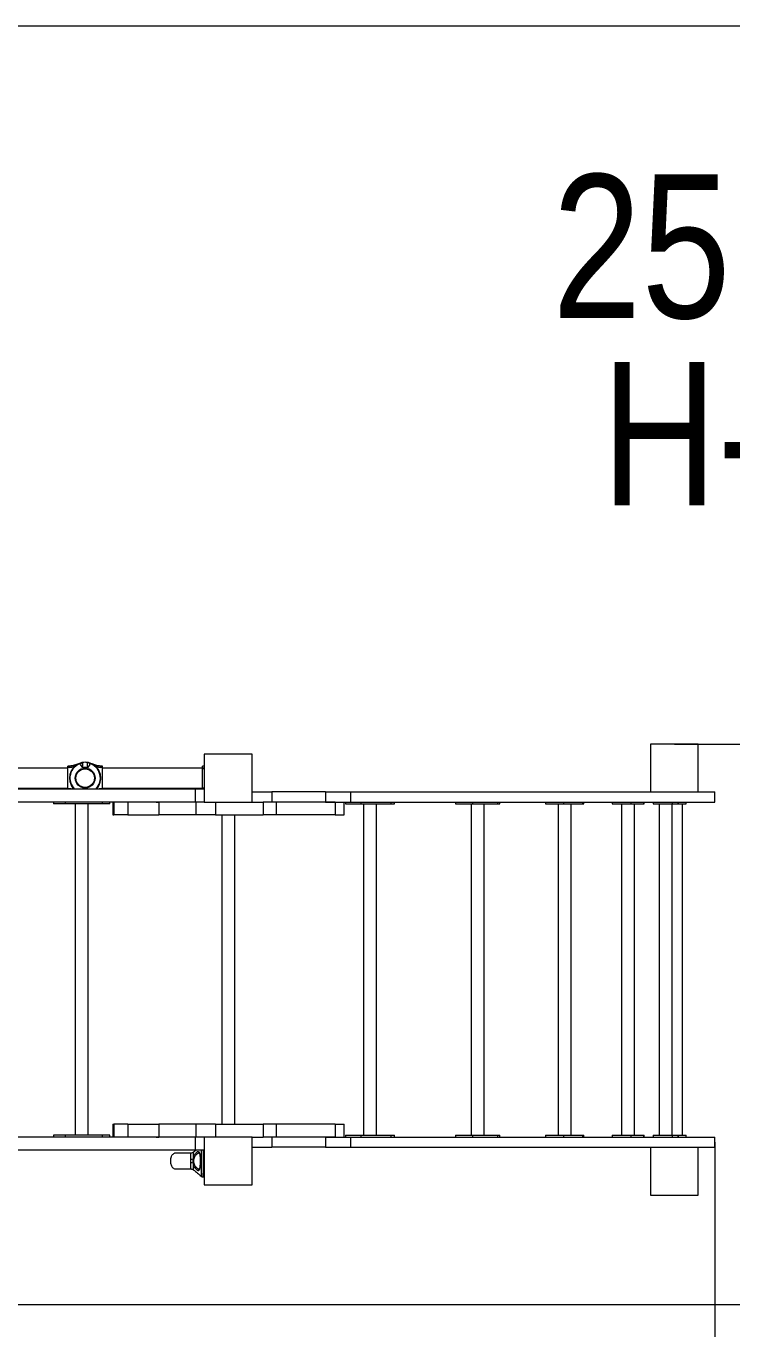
# Model space of a CAD drawing. Header units: millimetres. Extents: x -3588 to 4030, y -3142 to 1979.
# Drawn here: x -20 to 1455, y -742 to 1979 of the extents above; entities that cross this region are included whole.
import ezdxf

# ---------------------------------------------------------------- set-up
doc = ezdxf.new("R2010")
doc.units = ezdxf.units.MM
for name, color, linetype in [('DIKOM_ЗОНА', 80, 'Continuous'), ('DIKOM_ОБЪЕКТ', 7, 'Continuous'), ('DIKOM_РАЗМЕР_ЗОНА', 7, 'Continuous'), ('DIKOM_РАЗМЕР_ОБЪЕКТА', 7, 'Continuous')]:
    doc.layers.add(name, color=color, linetype=linetype)
doc.styles.add('style1', font='arial.ttf', dxfattribs={"width": 0.8})
doc.dimstyles.new('1-50', dxfattribs={"dimtxt": 300, "dimasz": 200, "dimexe": 100, "dimexo": 0, "dimgap": 100, "dimtad": 1, "dimtxsty": 'style1', "dimcen": 200, "dimclrd": 7, "dimclre": 7, "dimclrt": 7, "dimadec": 1, "dimazin": 2, "dimtfac": 1, "dimtmove": 0, "dimatfit": 2, "dimfxl": 0, "dimlwd": 25, "dimlwe": 18, "dimarcsym": 0})

# ---------------------------------------------------------------- blocks, each defined once
blk = doc.blocks.new('*D9')
at = {"layer": 'Defpoints', "color": 0, "transparency": 16777216}
for p in [(1334.9, 479.5), (2326.1, 479.5), (-1097.4, -691)]:
    blk.add_point(p, dxfattribs=at)
at = {"layer": 'DIKOM_РАЗМЕР_ОБЪЕКТА', "color": 7, "lineweight": 18, "transparency": 16777216}
for p, q in [((1334.9, 479.5), (2426.1, 479.5)), ((-1097.4, -691), (2426.1, -691))]:
    blk.add_line(p, q, dxfattribs=at)
at = {"layer": 'DIKOM_РАЗМЕР_ОБЪЕКТА', "color": 7, "lineweight": 25, "transparency": 16777216}
blk.add_line((2326.1, -491), (2326.1, 279.5), dxfattribs=at)
at = {"layer": 'DIKOM_РАЗМЕР_ОБЪЕКТА', "color": 7, "transparency": 16777216}
for points in [[(2292.7, 279.5), (2359.4, 279.5), (2326.1, 479.5)], [(2292.7, -491), (2359.4, -491), (2326.1, -691)]]:
    blk.add_solid(points, dxfattribs=at)
at = {"layer": 'DIKOM_РАЗМЕР_ОБЪЕКТА', "color": 7, "transparency": 16777216, "insert": (2072.9, -105.8), "char_height": 300, "attachment_point": 5, "rotation": 90, "style": 'style1'}
blk.add_mtext('1170', dxfattribs=at)
blk = doc.blocks.new('*D10')
at = {"layer": 'Defpoints', "color": 0, "transparency": 16777216}
for p in [(1603.3, 1979.5), (-1097.4, -2191), (3930.4, -2191)]:
    blk.add_point(p, dxfattribs=at)
at = {"layer": 'DIKOM_РАЗМЕР_ЗОНА', "color": 7, "lineweight": 18, "transparency": 16777216}
for p, q in [((1603.3, 1979.5), (4030.4, 1979.5)), ((-1097.4, -2191), (4030.4, -2191))]:
    blk.add_line(p, q, dxfattribs=at)
at = {"layer": 'DIKOM_РАЗМЕР_ЗОНА', "color": 7, "lineweight": 25, "transparency": 16777216}
blk.add_line((3930.4, 1779.5), (3930.4, -1991), dxfattribs=at)
at = {"layer": 'DIKOM_РАЗМЕР_ЗОНА', "color": 7, "transparency": 16777216}
for points in [[(3897.1, 1779.5), (3963.8, 1779.5), (3930.4, 1979.5)], [(3897.1, -1991), (3963.8, -1991), (3930.4, -2191)]]:
    blk.add_solid(points, dxfattribs=at)
at = {"layer": 'DIKOM_РАЗМЕР_ЗОНА', "color": 7, "transparency": 16777216, "insert": (3677.3, 67.7), "char_height": 300, "attachment_point": 5, "rotation": 90, "style": 'style1'}
blk.add_mtext('4170', dxfattribs=at)
blk = doc.blocks.new('*D11')
at = {"layer": 'Defpoints', "color": 0, "transparency": 16777216}
for p in [(-2088.4, -321.5), (1419.5, -352), (1419.5, -1464.6)]:
    blk.add_point(p, dxfattribs=at)
at = {"layer": 'DIKOM_РАЗМЕР_ОБЪЕКТА', "color": 7, "lineweight": 18, "transparency": 16777216}
for p, q in [((-2088.4, -321.5), (-2088.4, -1564.6)), ((1419.5, -352), (1419.5, -1564.6))]:
    blk.add_line(p, q, dxfattribs=at)
at = {"layer": 'DIKOM_РАЗМЕР_ОБЪЕКТА', "color": 7, "lineweight": 25, "transparency": 16777216}
blk.add_line((-1888.4, -1464.6), (1219.5, -1464.6), dxfattribs=at)
at = {"layer": 'DIKOM_РАЗМЕР_ОБЪЕКТА', "color": 7, "transparency": 16777216}
for points in [[(-1888.4, -1431.2), (-1888.4, -1497.9), (-2088.4, -1464.6)], [(1219.5, -1431.2), (1219.5, -1497.9), (1419.5, -1464.6)]]:
    blk.add_solid(points, dxfattribs=at)
at = {"layer": 'DIKOM_РАЗМЕР_ОБЪЕКТА', "color": 7, "transparency": 16777216, "insert": (-280.4, -1211.3), "char_height": 300, "attachment_point": 5, "style": 'style1'}
blk.add_mtext('3500', dxfattribs=at)
blk = doc.blocks.new('*D12')
at = {"layer": 'Defpoints', "color": 0, "transparency": 16777216}
for p in [(-3588.4, -627.8), (2919.5, -627.8), (2919.5, -3041.8)]:
    blk.add_point(p, dxfattribs=at)
at = {"layer": 'DIKOM_РАЗМЕР_ЗОНА', "color": 7, "lineweight": 18, "transparency": 16777216}
for p, q in [((-3588.4, -627.8), (-3588.4, -3141.8)), ((2919.5, -627.8), (2919.5, -3141.8))]:
    blk.add_line(p, q, dxfattribs=at)
at = {"layer": 'DIKOM_РАЗМЕР_ЗОНА', "color": 7, "lineweight": 25, "transparency": 16777216}
blk.add_line((-3388.4, -3041.8), (2719.5, -3041.8), dxfattribs=at)
at = {"layer": 'DIKOM_РАЗМЕР_ЗОНА', "color": 7, "transparency": 16777216}
for points in [[(-3388.4, -3008.4), (-3388.4, -3075.1), (-3588.4, -3041.8)], [(2719.5, -3008.4), (2719.5, -3075.1), (2919.5, -3041.8)]]:
    blk.add_solid(points, dxfattribs=at)
at = {"layer": 'DIKOM_РАЗМЕР_ЗОНА', "color": 7, "transparency": 16777216, "insert": (761.9, -2788.6), "char_height": 300, "attachment_point": 5, "style": 'style1'}
blk.add_mtext('6500', dxfattribs=at)

msp = doc.modelspace()

# ---------------------------------------------------------------- linework, layer by layer
at = {"layer": 'DIKOM_ЗОНА', "color": 3, "lineweight": 15}
msp.add_line((1919.509, 1979.468), (-2588.382, 1979.468), dxfattribs=at)
at = {"layer": 'DIKOM_ОБЪЕКТ', "color": 7, "linetype": 'Continuous', "lineweight": 15}
for p, q in [((1384.875, 479.468), (1284.875, 479.468)), ((1284.875, 479.468), (1284.875, 379.468)), ((1384.875, 379.468), (1384.875, 479.468)), ((93.792, 436.655), (95.062, 439.17)), ((98.7, 429.945), (93.792, 436.655)), ((98.7, 429.945), (98.7, 441.101)), ((108.515, 429.945), (108.515, 441.101)), ((113.422, 436.655), (108.515, 429.945)), ((112.153, 439.17), (113.422, 436.655)), ((352.607, 458.468), (352.607, 358.468)), ((452.607, 458.468), (352.607, 458.468)), ((452.607, 358.468), (452.607, 458.468)), ((67.607, 429.468), (-762.393, 429.468)), ((68.019, 433.468), (67.607, 433.468)), ((67.607, 433.397), (67.607, 433.468)), ((67.607, 431.033), (67.607, 433.397)), ((67.607, 385.903), (67.607, 431.033)), ((68.019, 433.462), (68.046, 433.467)), ((124.177, 434.244), (123.776, 434.587)), ((139.212, 433.492), (137.825, 433.486)), ((139.607, 433.468), (139.16, 433.468)), ((139.16, 433.468), (139.204, 433.461)), ((139.607, 433.397), (139.607, 433.468)), ((139.607, 431.033), (139.607, 433.397)), ((139.607, 385.903), (139.607, 431.033)), ((348.607, 429.468), (139.607, 429.468)), ((352.607, 433.468), (348.607, 433.468)), ((348.607, 429.897), (348.607, 433.468)), ((348.607, 429.897), (352.607, 429.897)), ((348.607, 428.468), (348.607, 429.897)), ((348.607, 428.468), (352.607, 428.468)), ((348.607, 388.468), (348.607, 428.468)), ((334.461, 385.468), (-1029.225, 385.468)), ((-762.393, 387.468), (67.607, 387.468)), ((67.607, 385.468), (67.607, 385.903)), ((97.586, 385.468), (98.7, 386.991)), ((98.7, 386.991), (98.7, 385.468)), ((108.515, 386.991), (109.629, 385.468)), ((108.515, 386.991), (108.515, 385.468)), ((139.607, 387.468), (348.607, 387.468)), ((139.607, 385.468), (139.607, 385.903)), ((334.461, 358.468), (334.461, 385.468)), ((352.607, 385.468), (334.461, 385.468)), ((348.607, 388.468), (352.607, 388.468)), ((348.607, 387.039), (348.607, 388.468)), ((348.607, 387.039), (352.607, 387.039)), ((348.607, 385.468), (348.607, 387.039)), ((334.461, 358.468), (-981.578, 358.468)), ((37.58, 358.468), (37.58, 354.468)), ((62.741, 354.468), (37.58, 354.468)), ((62.741, 354.468), (62.741, 358.468)), ((140.032, 354.468), (62.741, 354.468)), ((82.725, 354.468), (82.725, -337.532)), ((109.725, -337.532), (109.725, 354.468)), ((140.032, 354.468), (140.032, 358.468)), ((154.871, 354.468), (140.032, 354.468)), ((154.871, 354.468), (154.871, 358.468)), ((161.603, 358.468), (161.603, 331.468)), ((163.693, 358.468), (163.693, 331.468)), ((193.033, 358.468), (193.033, 331.468)), ((251.997, 358.468), (257.886, 358.468)), ((257.886, 358.468), (257.886, 331.468)), ((334.57, 358.468), (257.886, 358.468)), ((334.57, 358.468), (334.57, 331.468)), ((352.618, 358.468), (334.57, 358.468)), ((352.607, 358.468), (452.607, 358.468)), ((375.743, 358.468), (375.743, 331.468)), ((452.607, 379.468), (493.61, 379.468)), ((452.607, 358.468), (475.728, 358.468)), ((475.728, 358.468), (475.728, 331.468)), ((503.085, 358.468), (475.728, 358.468)), ((493.61, 379.468), (493.61, 358.468)), ((605.708, 379.468), (493.61, 379.468)), ((605.708, 358.468), (493.61, 358.468)), ((503.085, 358.468), (503.085, 331.468)), ((626.132, 358.468), (503.085, 358.468)), ((605.708, 379.468), (605.708, 358.468)), ((605.708, 379.468), (658.357, 379.468)), ((605.708, 358.468), (658.357, 358.468)), ((626.132, 358.468), (626.132, 331.468)), ((626.132, 358.468), (635.622, 358.468)), ((645.13, 331.468), (645.13, 358.468)), ((647.415, 358.468), (647.415, 354.468)), ((647.415, 354.468), (679.93, 354.468)), ((658.357, 379.468), (658.357, 358.468)), ((658.357, 379.468), (1419.509, 379.468)), ((658.357, 358.468), (1419.509, 358.468)), ((679.93, 358.468), (679.93, 354.468)), ((679.93, 354.468), (742.331, 354.468)), ((685.115, 354.468), (685.115, -337.532)), ((712.116, -337.532), (712.116, 354.468)), ((742.331, 358.468), (742.331, 354.468)), ((742.331, 354.468), (749.817, 354.468)), ((749.817, 354.468), (749.817, 358.468)), ((877.749, 358.468), (877.749, 354.468)), ((877.749, 354.468), (912.917, 354.468)), ((910.319, 354.468), (910.319, -337.532)), ((912.917, 358.468), (912.917, 354.468)), ((912.917, 354.468), (965.058, 354.468)), ((937.319, -337.532), (937.319, 354.468)), ((965.058, 358.468), (965.058, 354.468)), ((965.058, 354.468), (969.889, 354.468)), ((969.889, 354.468), (969.889, 358.468)), ((1065.678, 358.468), (1065.678, 354.468)), ((1065.678, 354.468), (1102.983, 354.468)), ((1092.229, 354.468), (1092.229, -337.532)), ((1102.983, 358.468), (1102.983, 354.468)), ((1102.983, 354.468), (1143.087, 354.468)), ((1119.229, -337.532), (1119.229, 354.468)), ((1143.087, 358.468), (1143.087, 354.468)), ((1143.087, 354.468), (1145.782, 354.468)), ((1145.782, 354.468), (1145.782, 358.468)), ((1204.802, 358.468), (1204.802, 354.468)), ((1204.802, 354.468), (1243.655, 354.468)), ((1224.652, 354.468), (1224.652, -337.532)), ((1243.655, 358.468), (1243.655, 354.468)), ((1243.655, 354.468), (1270.356, 354.468)), ((1251.652, -337.532), (1251.652, 354.468)), ((1270.356, 358.468), (1270.356, 354.468)), ((1270.356, 354.468), (1271.503, 354.468)), ((1271.503, 354.468), (1271.503, 358.468)), ((1290.383, 358.468), (1290.383, 354.468)), ((1290.383, 354.468), (1330.142, 354.468)), ((1303.078, 354.468), (1303.078, -337.532)), ((1330.078, -337.532), (1330.078, 354.468)), ((1330.142, 358.468), (1330.142, 354.468)), ((1330.142, 354.468), (1342.532, 354.468)), ((1342.532, 358.468), (1342.532, 354.468)), ((1342.532, 354.468), (1342.773, 354.468)), ((1342.773, 354.468), (1342.773, 358.468)), ((1342.773, 354.468), (1359.508, 354.468)), ((1352.111, -337.532), (1352.111, 354.468)), ((1359.508, 354.468), (1359.508, 358.468)), ((1419.509, 358.468), (1419.509, 379.468)), ((161.603, 331.468), (163.693, 331.468)), ((193.033, 331.468), (163.693, 331.468)), ((193.033, 331.468), (257.886, 331.468)), ((334.57, 331.468), (257.886, 331.468)), ((375.743, 331.468), (334.57, 331.468)), ((375.743, 331.468), (475.728, 331.468)), ((389.118, 331.468), (389.118, -314.532)), ((416.118, -314.532), (416.118, 331.468)), ((503.085, 331.468), (475.728, 331.468)), ((626.132, 331.468), (503.085, 331.468)), ((626.132, 331.468), (645.13, 331.468)), ((161.603, -314.532), (161.603, -341.532)), ((161.603, -314.532), (163.693, -314.532)), ((163.693, -314.532), (163.693, -341.532)), ((193.033, -314.532), (163.693, -314.532)), ((193.033, -314.532), (193.033, -341.532)), ((193.033, -314.532), (257.886, -314.532)), ((257.886, -314.532), (257.886, -341.532)), ((334.57, -314.532), (257.886, -314.532)), ((334.57, -314.532), (334.57, -341.532)), ((375.743, -314.532), (334.57, -314.532)), ((375.743, -314.532), (375.743, -341.532)), ((375.743, -314.532), (475.728, -314.532)), ((475.728, -314.532), (475.728, -341.532)), ((503.085, -314.532), (475.728, -314.532)), ((503.085, -314.532), (503.085, -341.532)), ((626.132, -314.532), (503.085, -314.532)), ((626.132, -314.532), (626.132, -341.532)), ((626.132, -314.532), (645.13, -314.532)), ((645.13, -341.532), (645.13, -314.532)), ((334.461, -341.532), (-981.578, -341.532)), ((37.58, -337.532), (37.58, -341.532)), ((62.741, -337.532), (37.58, -337.532)), ((62.741, -341.532), (62.741, -337.532)), ((140.032, -337.532), (62.741, -337.532)), ((140.032, -341.532), (140.032, -337.532)), ((154.871, -337.532), (140.032, -337.532)), ((154.871, -341.532), (154.871, -337.532)), ((251.997, -341.532), (257.886, -341.532)), ((334.57, -341.532), (257.886, -341.532)), ((334.461, -368.532), (334.461, -341.532)), ((352.618, -341.532), (334.57, -341.532)), ((352.607, -341.532), (352.607, -441.532)), ((452.607, -341.532), (352.607, -341.532)), ((452.607, -341.532), (475.728, -341.532)), ((452.607, -441.532), (452.607, -341.532)), ((503.085, -341.532), (475.728, -341.532)), ((493.61, -341.532), (493.61, -362.532)), ((605.708, -341.532), (493.61, -341.532)), ((626.132, -341.532), (503.085, -341.532)), ((605.708, -341.532), (605.708, -362.532)), ((605.708, -341.532), (658.357, -341.532)), ((626.132, -341.532), (635.622, -341.532)), ((647.415, -337.532), (647.415, -341.532)), ((647.415, -337.532), (679.93, -337.532)), ((658.357, -341.532), (658.357, -362.532)), ((658.357, -341.532), (1419.509, -341.532)), ((679.93, -337.532), (679.93, -341.532)), ((679.93, -337.532), (742.331, -337.532)), ((742.331, -337.532), (742.331, -341.532)), ((742.331, -337.532), (749.817, -337.532)), ((749.817, -341.532), (749.817, -337.532)), ((877.749, -337.532), (877.749, -341.532)), ((877.749, -337.532), (912.917, -337.532)), ((912.917, -337.532), (912.917, -341.532)), ((912.917, -337.532), (965.058, -337.532)), ((965.058, -337.532), (965.058, -341.532)), ((965.058, -337.532), (969.889, -337.532)), ((969.889, -341.532), (969.889, -337.532)), ((1065.678, -337.532), (1065.678, -341.532)), ((1065.678, -337.532), (1102.983, -337.532)), ((1102.983, -337.532), (1102.983, -341.532)), ((1102.983, -337.532), (1143.087, -337.532)), ((1143.087, -337.532), (1143.087, -341.532)), ((1143.087, -337.532), (1145.782, -337.532)), ((1145.782, -341.532), (1145.782, -337.532)), ((1204.802, -337.532), (1204.802, -341.532)), ((1204.802, -337.532), (1243.655, -337.532)), ((1243.655, -337.532), (1243.655, -341.532)), ((1243.655, -337.532), (1270.356, -337.532)), ((1270.356, -337.532), (1270.356, -341.532)), ((1270.356, -337.532), (1271.503, -337.532)), ((1271.503, -341.532), (1271.503, -337.532)), ((1290.383, -337.532), (1290.383, -341.532)), ((1290.383, -337.532), (1330.142, -337.532)), ((1330.142, -337.532), (1330.142, -341.532)), ((1330.142, -337.532), (1342.532, -337.532)), ((1342.532, -337.532), (1342.532, -341.532)), ((1342.532, -337.532), (1342.773, -337.532)), ((1342.773, -341.532), (1342.773, -337.532)), ((1342.773, -337.532), (1359.508, -337.532)), ((1359.508, -341.532), (1359.508, -337.532)), ((1419.509, -362.532), (1419.509, -341.532)), ((334.461, -368.532), (-1029.225, -368.532)), ((335.509, -368.532), (329.635, -373.369)), ((352.607, -368.532), (334.461, -368.532)), ((341.442, -374.546), (341.738, -374.532)), ((341.738, -374.532), (342.841, -374.801)), ((352.107, -391.532), (352.107, -368.532)), ((452.607, -362.532), (493.61, -362.532)), ((605.708, -362.532), (493.61, -362.532)), ((605.708, -362.532), (658.357, -362.532)), ((658.357, -362.532), (1419.509, -362.532)), ((1284.875, -362.532), (1284.875, -462.532)), ((1384.875, -462.532), (1384.875, -362.532)), ((352.107, -424.532), (352.107, -391.532)), ((341.735, -408.532), (341.421, -408.516)), ((342.838, -408.262), (341.735, -408.532)), ((346.126, -423.302), (346.136, -423.314)), ((349.483, -424.532), (352.107, -424.532)), ((352.607, -441.532), (452.607, -441.532)), ((1284.875, -462.532), (1384.875, -462.532))]:
    msp.add_line(p, q, dxfattribs=at)
for radius in [20.697, 19.36]:
    msp.add_circle((103.607, 408.468), radius, dxfattribs=at)
for centre, radius, start, end in [((68.202, 482.05), 48.657, 269.299552, 295.688883), ((103.607, 408.468), 31.869, 105.554135, 226.195589), ((103.607, 408.468), 33, 102.017081, 127.675034), ((103.607, 408.468), 33, 98.55226, 102.017081), ((103.607, 408.468), 33, 81.44774, 98.55226), ((103.607, 408.468), 33, 77.982919, 81.44774), ((103.607, 408.468), 33, 52.324966, 77.982919), ((103.607, 408.468), 31.869, 313.804411, 74.445865), ((139.012, 482.05), 48.657, 244.311029, 270.700535), ((71.302, 451.614), 20.909, 259.823379, 305.481276), ((103.607, 408.468), 22.03, 77.128837, 102.871163), ((135.913, 451.614), 20.909, 234.518429, 280.176916), ((71.184, 361.751), 24.415, 76.2661, 98.423724), ((103.607, 408.468), 22.03, 257.128837, 282.871163), ((136.018, 362.033), 24.138, 81.447652, 103.862524), ((341.575, -372.54), 2.011, 160.459493, 266.208201), ((323.661, -414.935), 19.727, 73.87398, 88.200615), ((323.666, -368.101), 19.757, 271.78511, 286.086653), ((341.556, -410.524), 2.012, 93.849273, 199.492491), ((352.107, -424.032), 0.5, 270, 0)]:
    msp.add_arc(centre, radius, start, end, dxfattribs=at)
for points, knots in [([(89.218, 438.195), (89.164, 438.169), (89.067, 438.122), (88.753, 437.976), (88.319, 437.778), (87.718, 437.513), (86.9, 437.168), (85.763, 436.715), (84.154, 436.127), (82.075, 435.46), (79.543, 434.783), (76.756, 434.199), (73.71, 433.756), (70.803, 433.492), (68.881, 433.483), (68.045, 433.479)], [0, 0, 0, 0, 0.05636189, 0.10184869, 0.14047382, 0.17720573, 0.21551917, 0.263837, 0.33182407, 0.42499478, 0.52803165, 0.64831802, 0.76828864, 0.89924778, 1, 1, 1, 1]), ([(95.062, 439.17), (95.353, 439.63), (95.853, 440.422), (96.476, 440.649), (96.737, 440.745)], [0, 0, 0, 0, 0.58177798, 1, 1, 1, 1]), ([(110.478, 440.745), (110.841, 440.59), (111.465, 440.324), (111.95, 439.51), (112.153, 439.17)], [0, 0, 0, 0, 0.58247599, 1, 1, 1, 1]), ([(117.921, 438.202), (117.836, 438.243), (117.67, 438.322), (117.8, 438.261), (117.915, 438.205), (117.921, 438.202)], [0, 0, 0, 0, 0.49999083, 0.97681753, 1, 1, 1, 1]), ([(139.203, 433.478), (138.871, 433.472), (137.53, 433.448), (135.223, 433.595), (132.342, 433.902), (129.627, 434.36), (127.12, 434.92), (124.891, 435.536), (123.035, 436.136), (121.603, 436.656), (120.561, 437.065), (119.806, 437.378), (119.24, 437.622), (118.81, 437.814), (118.486, 437.962), (118.288, 438.055), (118.238, 438.079), (118.221, 438.087)], [0, 0, 0, 0, 0.04023215, 0.1620657, 0.27913367, 0.3905168, 0.4948726, 0.58980038, 0.67053517, 0.73191621, 0.7769801, 0.8129758, 0.84594401, 0.88100975, 0.92134977, 0.9720123, 1, 1, 1, 1]), ([(67.607, 433.397), (67.683, 433.409), (67.949, 433.451), (67.99, 433.458), (68.019, 433.462)], [0, 0, 0, 0, 0.28409088, 1, 1, 1, 1]), ([(83.438, 434.587), (82.874, 434.13), (81.297, 432.854), (78.953, 430.426), (76.473, 427.17), (74.335, 423.481), (72.495, 419.126), (71.178, 414.163), (70.653, 408.679), (71.114, 403.083), (72.407, 398.067), (74.229, 393.67), (76.267, 390.121), (78.235, 387.361), (79.586, 385.971), (80.075, 385.468)], [0, 0, 0, 0, 0.03964625, 0.11072798, 0.18298976, 0.26135486, 0.34106477, 0.43819866, 0.5379712, 0.63772132, 0.74046392, 0.81691328, 0.89458771, 0.96184582, 1, 1, 1, 1]), ([(127.136, 385.468), (127.493, 385.821), (128.792, 387.11), (130.725, 389.782), (132.884, 393.45), (134.718, 397.812), (136.037, 402.772), (136.561, 408.258), (136.1, 413.853), (134.809, 418.87), (132.983, 423.262), (130.96, 426.828), (128.617, 429.987), (126.38, 432.426), (124.796, 433.733), (124.177, 434.244)], [0, 0, 0, 0, 0.02758297, 0.10053814, 0.17965775, 0.26013388, 0.35820156, 0.45893334, 0.55964233, 0.66337272, 0.74055696, 0.81897817, 0.88688286, 0.95574425, 1, 1, 1, 1]), ([(139.204, 433.461), (139.248, 433.454), (139.309, 433.444), (139.545, 433.407), (139.607, 433.397)], [0, 0, 0, 0, 0.73740227, 1, 1, 1, 1]), ([(127.277, 385.468), (127.772, 385.939), (128.461, 386.594), (129.081, 387.276), (129.256, 387.468)], [0, 0, 0, 0, 0.71825848, 1, 1, 1, 1]), ([(292.607, -375.032), (291.933, -375.087), (290.515, -375.203), (288.452, -376.148), (286.532, -377.648), (284.893, -379.635), (283.617, -381.884), (282.719, -384.162), (282.121, -386.381), (281.725, -388.726), (281.547, -391.446), (281.722, -394.633), (282.404, -398.073), (283.675, -401.433), (285.506, -404.352), (287.75, -406.498), (290.176, -407.803), (291.837, -407.96), (292.607, -408.032)], [0, 0, 0, 0, 0.04632814, 0.09737547, 0.15341039, 0.21313118, 0.27355452, 0.33082868, 0.38133635, 0.43158025, 0.49443405, 0.56871173, 0.65082225, 0.73500254, 0.8148905, 0.88597499, 0.94713697, 1, 1, 1, 1]), ([(324.884, -375.032), (324.403, -375.032), (321.956, -375.032), (318.252, -375.032), (314.021, -375.032), (310.869, -375.032), (308.304, -375.032), (306.116, -375.032), (303.961, -375.032), (301.84, -375.032), (299.665, -375.032), (297.541, -375.032), (295.592, -375.032), (293.983, -375.032), (292.84, -375.032), (292.687, -375.032), (292.607, -375.032)], [0, 0, 0, 0, 0.02093111, 0.10644396, 0.18184555, 0.24328344, 0.28972963, 0.34294506, 0.39192545, 0.44938253, 0.51596541, 0.59234369, 0.67897043, 0.77602373, 0.88331545, 1, 1, 1, 1]), ([(324.282, -387.848), (324.283, -386.918), (324.286, -385.082), (324.293, -382.524), (324.303, -380.253), (324.324, -378.351), (324.374, -376.855), (324.474, -375.805), (324.636, -375.153), (324.794, -375.072), (324.871, -375.032)], [0, 0, 0, 0, 0.1500464, 0.29616165, 0.43374466, 0.56362171, 0.68460802, 0.79650852, 0.90001587, 1, 1, 1, 1]), ([(329.674, -373.339), (328.889, -373.865), (327.458, -374.824), (325.654, -374.967), (324.84, -375.032)], [0, 0, 0, 0, 0.54894086, 1, 1, 1, 1]), ([(339.68, -371.867), (339.262, -371.951), (338.427, -372.119), (336.987, -373.016), (335.462, -374.339), (333.895, -376.109), (332.375, -378.284), (331.002, -380.861), (329.843, -383.79), (329.375, -385.985), (329.141, -387.084)], [0, 0, 0, 0, 0.12317815, 0.24572222, 0.3696629, 0.49359469, 0.61917664, 0.74527608, 0.87242988, 1, 1, 1, 1]), ([(329.646, -373.381), (329.638, -373.39), (329.619, -373.413), (329.581, -373.635), (329.541, -373.938), (329.507, -374.236), (329.475, -374.573), (329.444, -374.951), (329.416, -375.332), (329.387, -375.788), (329.361, -376.254), (329.313, -377.228), (329.252, -378.92), (329.198, -381.434), (329.16, -384.181), (329.147, -386.086), (329.141, -387.084)], [0, 0, 0, 0, 0.04582488, 0.12381671, 0.15706158, 0.19727362, 0.24426881, 0.27033883, 0.3100158, 0.34766794, 0.38349308, 0.41749712, 0.55990128, 0.70891603, 0.84763358, 1, 1, 1, 1]), ([(341.421, -408.516), (341.101, -408.459), (340.462, -408.345), (339.387, -407.845), (338.348, -407.182), (337.364, -406.404), (336.478, -405.594), (335.596, -404.668), (334.621, -403.496), (333.604, -402.048), (332.607, -400.274), (331.833, -398.483), (331.272, -396.723), (330.766, -394.484), (330.552, -392.123), (330.658, -389.761), (330.892, -388.025), (331.275, -386.336), (331.838, -384.572), (332.616, -382.775), (333.619, -380.997), (334.581, -379.629), (335.424, -378.604), (336.162, -377.796), (336.881, -377.096), (337.607, -376.468), (338.618, -375.688), (339.969, -374.858), (340.951, -374.65), (341.442, -374.546)], [0, 0, 0, 0, 0.04122183, 0.0821293, 0.12502192, 0.15617322, 0.18752929, 0.21876028, 0.24982306, 0.29305309, 0.33399181, 0.37465661, 0.40658428, 0.43731522, 0.4995285, 0.53054956, 0.56198846, 0.5927436, 0.62470474, 0.66559124, 0.70668637, 0.75000983, 0.77458862, 0.79819433, 0.82868673, 0.85070701, 0.87526261, 0.93758048, 1, 1, 1, 1]), ([(344.594, -391.1), (344.578, -389.787), (344.547, -387.162), (344.344, -383.403), (344.015, -379.979), (343.535, -377.023), (342.888, -374.654), (342.043, -372.97), (341.004, -371.959), (340.121, -371.898), (339.68, -371.867)], [0, 0, 0, 0, 0.12608052, 0.25195394, 0.37811694, 0.50326393, 0.62863444, 0.75300542, 0.87683817, 1, 1, 1, 1]), ([(342.369, -375.003), (342.358, -375.014), (342.337, -375.037), (342.585, -375.431), (342.936, -376.263), (343.392, -377.911), (343.753, -379.884), (344.049, -382.263), (344.271, -385.05), (344.413, -388.214), (344.46, -391.712), (344.4, -395.289), (344.234, -398.601), (343.988, -401.351), (343.692, -403.536), (343.348, -405.31), (343.023, -406.485), (342.687, -407.373), (342.492, -407.741), (342.554, -407.849), (342.587, -407.905)], [0, 0, 0, 0, 0.01843229, 0.03801009, 0.10645919, 0.16637043, 0.22662038, 0.28950896, 0.3554417, 0.42639359, 0.50169812, 0.58191338, 0.6581539, 0.72558602, 0.78329565, 0.83687503, 0.89265736, 0.92190893, 0.95918228, 1, 1, 1, 1]), ([(346.164, -368.532), (346.179, -369.495), (346.209, -371.469), (346.248, -374.922), (346.281, -378.699), (346.306, -382.709), (346.322, -386.881), (346.324, -389.715), (346.325, -391.134)], [0, 0, 0, 0, 0.16117744, 0.33029232, 0.49762527, 0.66583958, 0.8327629, 1, 1, 1, 1]), ([(350.941, -391.532), (350.939, -389.928), (350.936, -386.735), (350.905, -382.07), (350.856, -377.644), (350.793, -373.914), (350.724, -370.88), (350.674, -369.293), (350.65, -368.532)], [0, 0, 0, 0, 0.18901987, 0.37619242, 0.56152165, 0.74500827, 0.87770486, 1, 1, 1, 1]), ([(292.607, -408.032), (292.687, -408.032), (292.84, -408.032), (293.983, -408.032), (295.592, -408.032), (297.541, -408.032), (299.665, -408.032), (301.84, -408.032), (303.962, -408.032), (305.953, -408.032), (307.764, -408.032), (309.521, -408.032), (311.483, -408.032), (314.284, -408.032), (318.252, -408.032), (321.954, -408.032), (324.399, -408.032), (324.878, -408.032)], [0, 0, 0, 0, 0.11669372, 0.22399386, 0.32105477, 0.40768831, 0.4840726, 0.5506607, 0.6081223, 0.65710652, 0.69824947, 0.73237512, 0.77063611, 0.81823083, 0.89363833, 0.97915789, 1, 1, 1, 1]), ([(324.281, -395.218), (324.304, -393.99), (324.351, -391.533), (324.305, -389.076), (324.282, -387.848)], [0, 0, 0, 0, 0.4999944, 1, 1, 1, 1]), ([(324.863, -408.032), (324.785, -407.993), (324.625, -407.912), (324.467, -407.264), (324.37, -406.218), (324.322, -404.727), (324.302, -402.822), (324.291, -400.545), (324.285, -397.983), (324.282, -396.148), (324.281, -395.218)], [0, 0, 0, 0, 0.09915572, 0.20317889, 0.31464802, 0.43517633, 0.56559977, 0.70401905, 0.84995567, 1, 1, 1, 1]), ([(324.83, -408.032), (325.631, -408.094), (327.437, -408.235), (328.873, -409.198), (329.673, -409.734)], [0, 0, 0, 0, 0.44316294, 1, 1, 1, 1]), ([(329.141, -387.084), (328.986, -388.567), (328.675, -391.534), (328.985, -394.501), (329.14, -395.985)], [0, 0, 0, 0, 0.49996559, 1, 1, 1, 1]), ([(329.14, -395.985), (329.374, -397.082), (329.84, -399.268), (330.994, -402.19), (332.358, -404.754), (333.872, -406.929), (335.431, -408.696), (336.957, -410.028), (338.399, -410.934), (339.239, -411.108), (339.659, -411.195)], [0, 0, 0, 0, 0.12762226, 0.25417854, 0.38061676, 0.50508324, 0.6296226, 0.75288001, 0.87645378, 1, 1, 1, 1]), ([(329.14, -395.985), (329.149, -397.178), (329.165, -399.533), (329.217, -402.767), (329.295, -405.535), (329.402, -407.679), (329.521, -409.051), (329.617, -409.686), (329.636, -409.654), (329.642, -409.645)], [0, 0, 0, 0, 0.1813196, 0.35769782, 0.52389356, 0.67759048, 0.81661106, 0.94257749, 1, 1, 1, 1]), ([(339.659, -411.195), (340.114, -411.165), (341.024, -411.104), (342.089, -410.036), (342.944, -408.259), (343.592, -405.76), (344.067, -402.657), (344.384, -399.075), (344.57, -395.164), (344.586, -392.457), (344.594, -391.1)], [0, 0, 0, 0, 0.12344637, 0.24716025, 0.37200354, 0.49677553, 0.62230319, 0.7482464, 0.87377092, 1, 1, 1, 1]), ([(346.325, -391.134), (346.325, -391.567), (346.325, -392.737), (346.323, -394.944), (346.315, -398.023), (346.3, -401.345), (346.278, -404.689), (346.251, -407.869), (346.217, -410.854), (346.18, -413.558), (346.151, -415.371), (346.129, -416.609), (346.116, -417.346), (346.102, -418.059), (346.088, -418.746), (346.076, -419.404), (346.054, -420.477), (346.033, -421.752), (346.035, -422.578), (346.055, -422.952), (346.069, -423.104), (346.088, -423.216), (346.107, -423.282), (346.122, -423.297), (346.126, -423.302)], [0, 0, 0, 0, 0.02602779, 0.07032122, 0.13281767, 0.21288583, 0.2766059, 0.34888503, 0.42883969, 0.49471377, 0.56545225, 0.58998157, 0.61504902, 0.64070422, 0.66700244, 0.69402409, 0.72168128, 0.80976213, 0.89890388, 0.92159385, 0.9442983, 0.96698483, 0.98970871, 1, 1, 1, 1]), ([(349.476, -424.495), (349.509, -424.504), (349.614, -424.536), (349.802, -424.225), (350.033, -423.397), (350.221, -421.979), (350.363, -420.368), (350.468, -418.772), (350.578, -416.562), (350.688, -413.543), (350.773, -410.099), (350.832, -406.863), (350.871, -404.034), (350.907, -400.556), (350.934, -396.376), (350.938, -393.155), (350.941, -391.532)], [0, 0, 0, 0, 0.02723034, 0.08697457, 0.17642897, 0.26926659, 0.32580901, 0.38406166, 0.44402557, 0.53713739, 0.63409875, 0.69343492, 0.75343607, 0.81410186, 0.90630242, 1, 1, 1, 1]), ([(329.611, -409.683), (332.525, -412.086), (338.101, -416.683), (343.539, -421.173), (346.135, -423.317)], [0, 0, 0, 0, 0.52267993, 1, 1, 1, 1]), ([(346.121, -423.303), (346.56, -423.619), (347.581, -424.352), (348.903, -424.467), (349.656, -424.532)], [0, 0, 0, 0, 0.43106661, 1, 1, 1, 1])]:
    msp.add_open_spline(points, degree=3, knots=knots, dxfattribs=at)

# ---------------------------------------------------------------- texts
at = {"layer": 'DIKOM_РАЗМЕР_ОБЪЕКТА', "insert": (1079.642, 1669.603), "char_height": 300, "attachment_point": 1, "style": 'style1'}
msp.add_mtext_dynamic_manual_height_columns('25,3m²', width=5885.53069, gutter_width=20, heights=[0], dxfattribs=at)
at = {"layer": 'DIKOM_РАЗМЕР_ОБЪЕКТА', "insert": (1182.759, 1277.955), "char_height": 300, "width": 1252.54025, "attachment_point": 1, "style": 'style1'}
msp.add_mtext('H-2100', dxfattribs=at)

# ---------------------------------------------------------------- dimensions: what is measured, and where the dimension line sits
at = {"layer": 'DIKOM_РАЗМЕР_ЗОНА'}
dim = msp.add_linear_dim(base=(3930.424, -2191.021), p1=(1603.3, 1979.468), p2=(-1097.382, -2191.021), angle=90, text='4170', dimstyle='1-50', dxfattribs=at)
dim.commit()
dim.dimension.update_dxf_attribs({"geometry": '*D10', "text_midpoint": (3930.424, 67.713), "dimtype": 160})
dim = msp.add_linear_dim(base=(2919.509, -3041.782), p1=(-3588.382, -627.782), p2=(2919.509, -627.782), text='6500', dimstyle='1-50', dxfattribs=at)
dim.commit()
dim.dimension.update_dxf_attribs({"geometry": '*D12', "text_midpoint": (761.944, -3041.782), "dimtype": 160})
at = {"layer": 'DIKOM_РАЗМЕР_ОБЪЕКТА'}
dim = msp.add_linear_dim(base=(2326.072, 479.468), p1=(-1097.382, -691.021), p2=(1334.875, 479.468), angle=90, text='1170', dimstyle='1-50', dxfattribs=at)
dim.commit()
dim.dimension.update_dxf_attribs({"geometry": '*D9', "text_midpoint": (2326.072, -105.777), "dimtype": 160})
dim = msp.add_linear_dim(base=(1419.509, -1464.554), p1=(-2088.382, -321.532), p2=(1419.509, -352.032), text='3500', dimstyle='1-50', dxfattribs=at)
dim.commit()
dim.dimension.update_dxf_attribs({"geometry": '*D11', "text_midpoint": (-280.402, -1464.554), "dimtype": 160})

doc.saveas('drawing.dxf')
